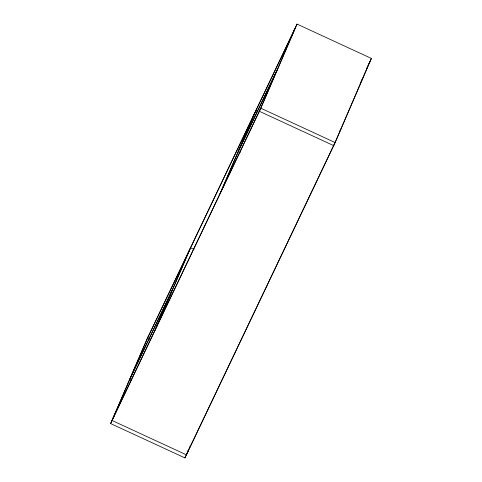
<?xml version="1.0" encoding="UTF-8"?>
<svg xmlns="http://www.w3.org/2000/svg" width="482" height="482" viewBox="0 0 482 482"><rect width="100%" height="100%" fill="white"/><g stroke="black" fill="none" stroke-linecap="round" stroke-linejoin="round"><path stroke-width="0.72" d="M110.607 423.564L146.841 339.43L297.051 24.1L371.393 58.436L335.159 142.57L184.949 457.9L110.607 423.564L260.816 108.227L297.051 24.1M148.299 336.364L112.071 420.497L186.413 454.833L188.498 449.983M154.698 330.803L189.119 250.875M156.162 327.736L190.577 247.814L193.993 249.387M219.997 193.716L254.418 113.794M221.461 190.649L255.882 110.727L257.924 111.673M295.587 27.167L259.358 111.294L333.701 145.636L369.929 61.503M184.949 457.9L188.516 449.628M189.083 448.628L189.98 446.549M294.683 29.269L147.396 338.472L149.438 339.412M130.64 377.382L172.363 289.784M239.12 149.637L277.927 68.179M171.453 291.887L129.73 379.485L131.098 380.111M277.017 70.282L238.216 151.74L240.265 152.692M112.975 418.394L260.262 109.191M366.434 69.046L371.393 58.436M360.223 83.464L362.813 78.03M339.521 131.827L340.816 129.11M187.317 452.731L334.604 143.528M260.816 108.227L335.159 142.57"/></g></svg>
